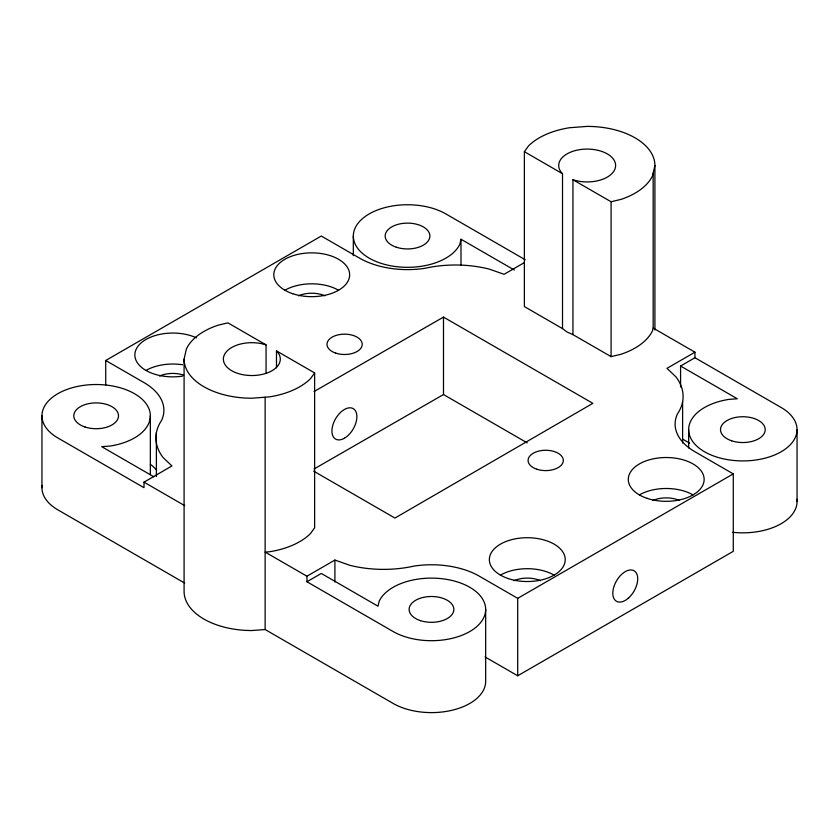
<?xml version="1.0" encoding="UTF-8"?>
<svg xmlns="http://www.w3.org/2000/svg" width="839" height="839" viewBox="0 0 839 839"><rect width="100%" height="100%" fill="white"/><g stroke="black" fill="none" stroke-linecap="round" stroke-linejoin="round"><path stroke-width="1.26" d="M485.676 609.408L485.676 681.32A54.199 31.295 0 0 1 452.221 710.224A54.199 31.295 0 0 1 393.155 703.439L265.134 629.533L251.836 630.54A67.749 39.118 0 0 1 184.087 591.432L184.087 359.102L186.394 348.982A67.749 39.118 0 0 1 217.962 325.238L227.914 322.858L266.057 344.881L266.057 373.512M514.297 270.022L460.989 239.241L459.877 244.128A54.199 31.295 0 0 1 384.619 264.39A54.199 31.295 0 0 1 363.13 218.088A54.199 31.295 0 0 1 445.845 213.914L525.266 259.765M572.943 334.614L567.049 332.003L562.518 328.605L524.375 306.581L524.375 151.691L528.497 145.955A67.749 39.118 0 0 1 569.629 127.727L587.164 126.395A67.749 39.118 0 0 1 654.913 165.503L652.606 175.634A67.749 39.118 0 0 1 621.038 199.378L611.086 201.759L572.943 179.735L572.943 334.614L611.086 356.638L621.038 354.257A67.749 39.118 0 0 0 652.606 330.514L653.162 328.07L653.162 173.191M266.057 344.881A28.453 16.423 0 0 0 223.814 356.25A28.453 16.423 0 0 0 256.776 375.285A28.453 16.423 0 0 0 276.482 350.891L314.625 372.915L310.503 378.662A67.749 39.118 0 0 1 269.371 396.889L251.836 398.221A67.749 39.118 0 0 1 184.087 359.102M105.724 385.017L105.724 360.487L321.295 236.032L359.616 258.16A67.749 39.118 0 0 0 425.058 268.281A83.963 48.473 0 0 1 489.305 269.12L504.092 274.311L524.239 262.68M153.852 476.783L101.708 446.673L110.171 446.033A54.199 31.295 0 0 0 145.262 402.584A54.199 31.295 0 0 0 65.064 390.177A54.199 31.295 0 0 0 57.828 437.937L144.014 487.7L144.014 482.163L171.932 465.939L163.039 457.486A83.963 48.473 0 0 1 161.581 420.402A67.749 39.118 0 0 0 144.056 382.615L105.724 360.487M314.625 372.915L314.625 527.804L310.503 533.541A67.749 39.118 0 0 1 269.371 551.768L265.134 552.093L306.927 576.215L334.908 560.064L349.695 565.255A83.963 48.473 0 0 0 413.942 566.094A67.749 39.118 0 0 1 479.384 576.215L517.705 598.343L733.276 473.888L733.276 551.328L517.705 675.783L485.015 656.916M680.576 386.947L680.576 366.024L737.292 398.766L728.829 399.406A54.199 31.295 0 0 0 693.738 442.856A54.199 31.295 0 0 0 773.936 455.262A54.199 31.295 0 0 0 781.172 407.513L694.944 357.729L694.944 352.191L666.974 368.352L675.961 376.889A83.963 48.473 0 0 1 677.419 413.984A67.749 39.118 0 0 0 694.944 451.76L733.276 473.888M306.927 581.752L321.295 573.457L378.011 606.198L379.123 601.311A54.199 31.295 0 0 1 454.381 581.049A54.199 31.295 0 0 1 475.87 627.352A54.199 31.295 0 0 1 393.155 631.536L306.927 581.752L306.927 576.215M680.576 366.024L694.944 357.729M314.048 391.54L443.495 317.1L592.869 403.339L394.938 518.062L313.65 471.13M314.048 468.98L443.495 394.54L527.238 442.887M524.375 151.691L562.518 173.725L562.518 328.605M653.162 328.07L694.944 352.191M682.841 439.248L689.648 443.17M144.014 482.163L184.706 505.655M184.706 583.095L57.828 509.839A54.199 31.295 0 0 1 42.097 485.382M797.05 429.631L797.05 501.544M688.651 429.631L688.651 447.942M682.61 401.682L682.61 442.992M654.913 165.503L654.913 329.958M611.086 201.759L611.086 356.638M517.705 598.343L517.705 675.783M460.989 239.241L460.989 265.397M443.495 317.1L443.495 394.54M353.324 236.032L353.324 255.643M334.908 560.064L334.908 582.004M276.482 350.891L276.482 367.818M265.134 397.214L265.134 629.533M156.39 432.693L156.39 476.573M150.349 415.808L150.349 474.643M41.95 415.808L41.95 487.711M562.518 173.725A28.453 16.423 0 0 1 582.224 149.332A28.453 16.423 0 0 1 615.186 168.356A28.453 16.423 0 0 1 572.943 179.735M796.903 499.215A54.199 31.295 0 0 1 732.583 532.272M150.38 464.282A67.749 39.118 0 0 1 156.683 470.155M182.608 376.113A37.933 21.908 0 0 1 135.656 350.482A37.933 21.908 0 0 1 196.452 337.834M298.516 295.8A21.678 12.512 0 0 1 324.913 295.8M159.599 376.008A21.678 12.512 0 0 1 183.636 375.096M653.004 500.464A21.678 12.512 0 0 1 679.401 500.464M514.087 580.672A21.678 12.512 0 0 1 540.484 580.672M639.381 494.905A37.933 21.908 0 0 1 693.035 494.905M500.453 575.114A37.933 21.908 0 0 1 554.107 575.114M284.893 290.242A37.933 21.908 0 0 1 338.547 290.242M145.965 370.45A37.933 21.908 0 0 1 182.608 364.776M420.297 620.587A22.359 12.91 0 0 0 453.836 609.408A22.359 12.91 0 0 0 420.297 598.228A22.359 12.91 0 0 0 420.297 620.587M84.97 426.988A22.359 12.91 0 0 0 118.509 415.808A22.359 12.91 0 0 0 84.97 404.629A22.359 12.91 0 0 0 84.97 426.988M731.671 440.811A22.359 12.91 0 0 0 765.21 429.631A22.359 12.91 0 0 0 731.671 418.462A22.359 12.91 0 0 0 731.671 440.811M396.344 247.211A22.359 12.91 0 0 0 429.883 236.032A22.359 12.91 0 0 0 396.344 224.852A22.359 12.91 0 0 0 396.344 247.211M628.495 598.05A17.619 10.173 -60 0 0 634.074 570.772A17.619 10.173 -60 0 0 613.236 589.251A17.619 10.173 -60 0 0 628.495 598.05M536.897 469.242A17.619 10.173 0 0 0 563.315 460.433A17.619 10.173 0 0 0 536.897 451.623A17.619 10.173 0 0 0 536.897 469.242M335.789 353.135A17.619 10.173 0 0 0 362.217 344.326A17.619 10.173 0 0 0 335.789 335.516A17.619 10.173 0 0 0 335.789 353.135M292.748 293.723A37.933 21.908 0 0 0 349.653 274.752A37.933 21.908 0 0 0 292.748 255.79A37.933 21.908 0 0 0 292.748 293.723M647.236 498.387A37.933 21.908 0 0 0 704.141 479.415A37.933 21.908 0 0 0 647.236 460.454A37.933 21.908 0 0 0 647.236 498.387M508.319 578.595A37.933 21.908 0 0 0 565.224 559.623A37.933 21.908 0 0 0 508.319 540.652A37.933 21.908 0 0 0 508.319 578.595M344.399 438.241A17.619 10.194 -59.9 0 0 355.212 410.46A17.619 10.194 -59.9 0 0 333.597 422.887A17.619 10.194 -59.9 0 0 344.399 438.241"/></g></svg>
